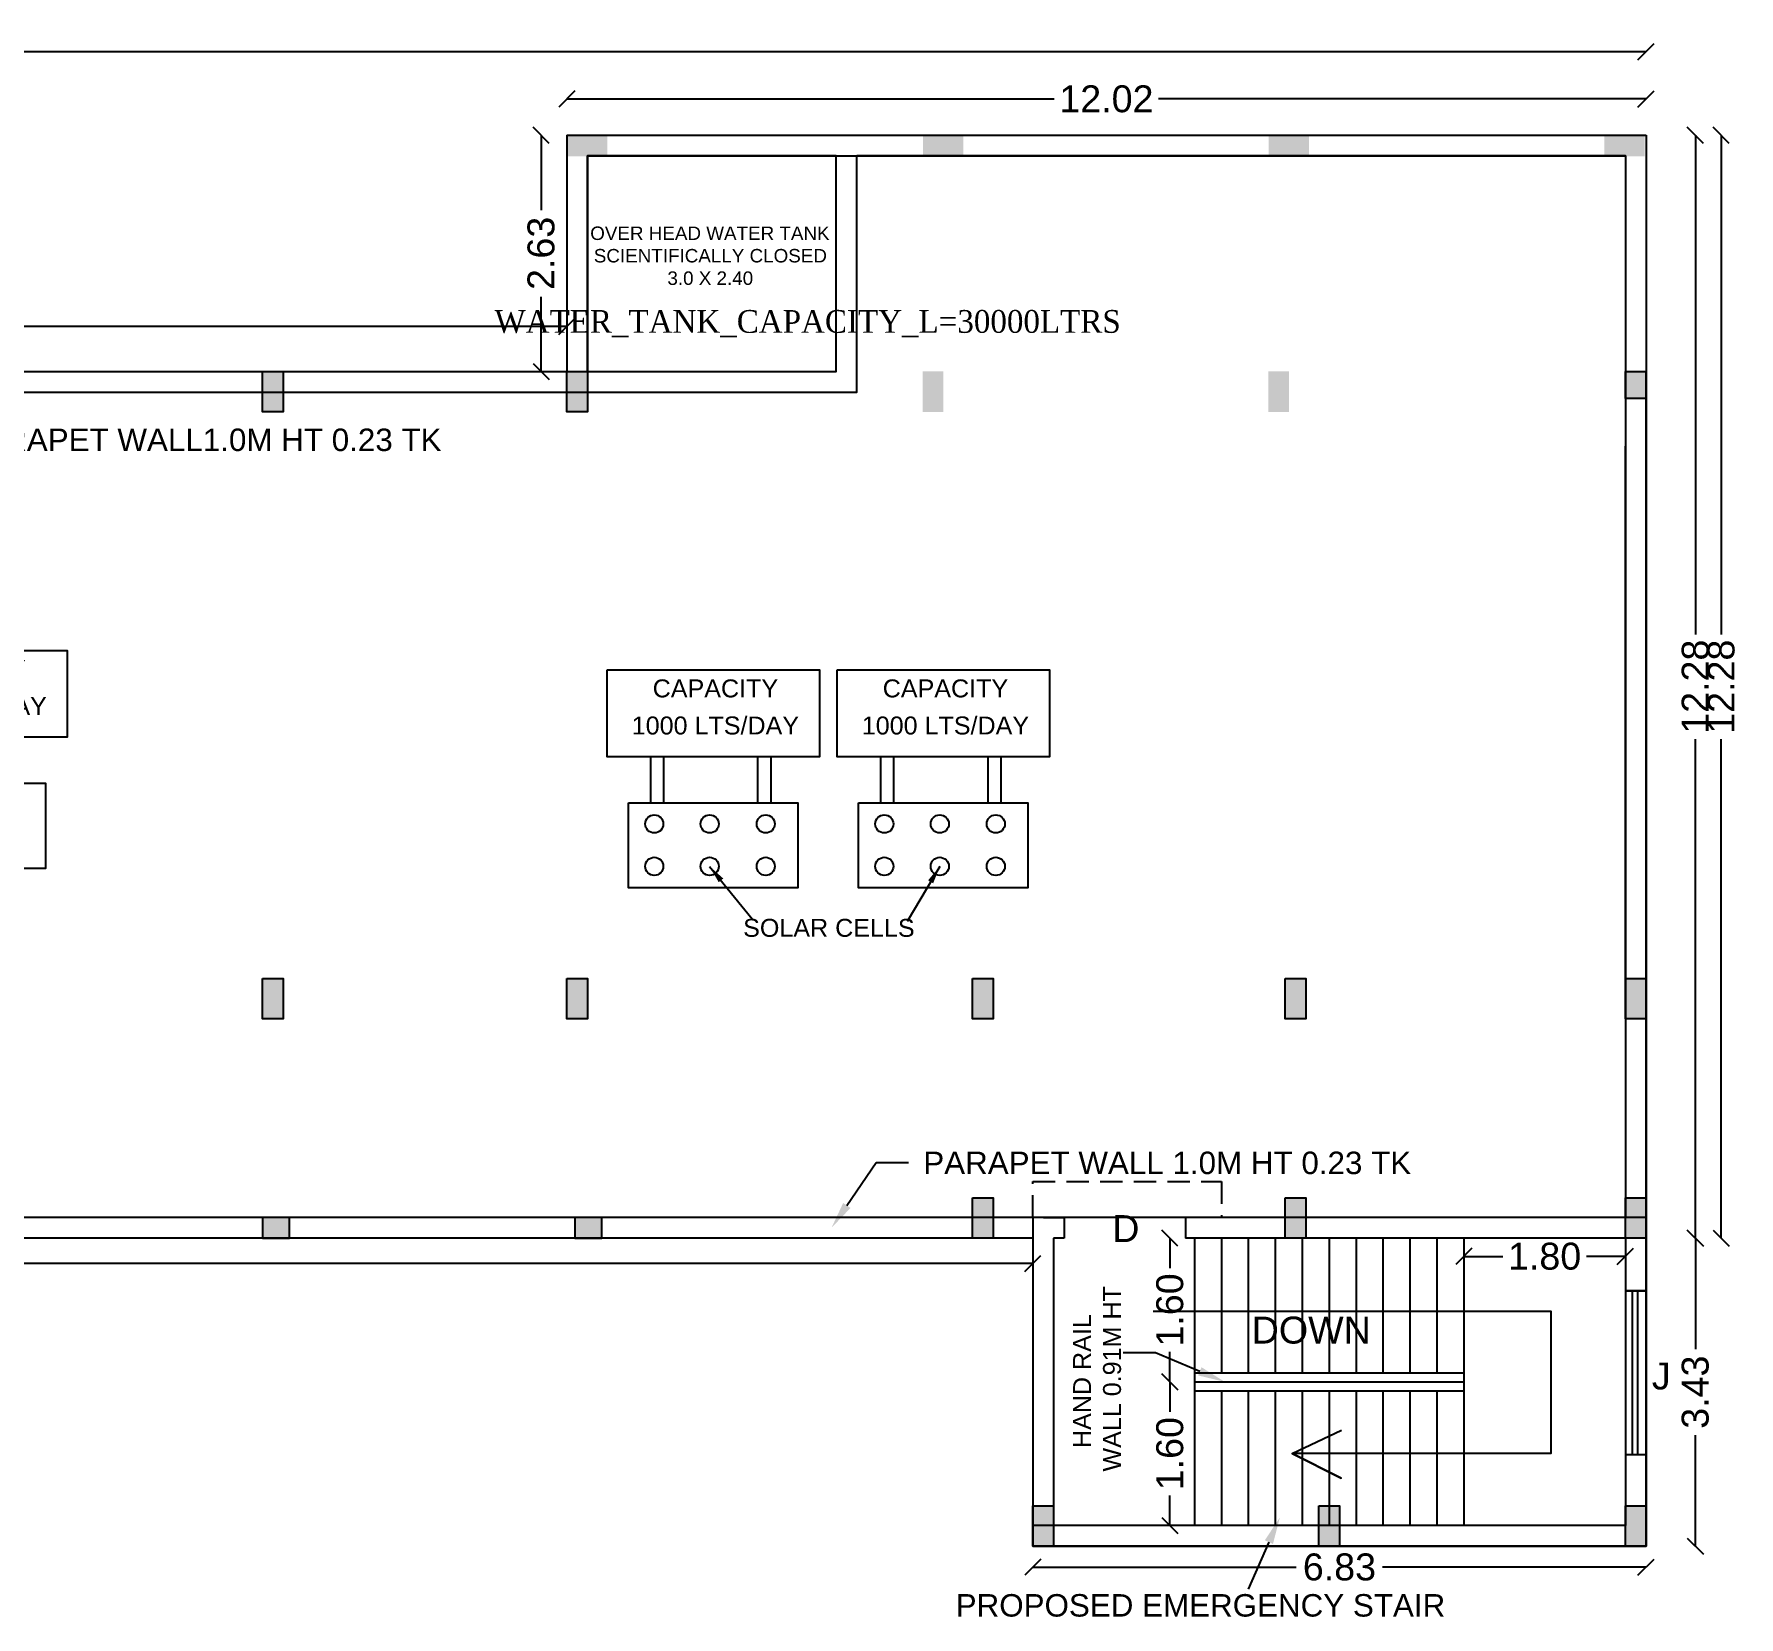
# Model space of a CAD drawing. Header units: metres. Extents: x 729 to 1050, y -308 to -82.
# Drawn here: x 765.3 to 784.29, y -101.71 to -84.09 of the extents above; entities that cross this region are included whole.
import ezdxf
from ezdxf import colors
from ezdxf.entities.mleader import LeaderData, LeaderLine
from ezdxf.enums import TextEntityAlignment as Align
from ezdxf.math import Vec2, Vec3

# ---------------------------------------------------------------- set-up
doc = ezdxf.new("R2010")
doc.units = ezdxf.units.M
doc.header["$MEASUREMENT"] = 0
doc.linetypes.add('DASHED', pattern=[0.75, 0.5, -0.25])
for name, color, linetype in [('BLK_1_FLR_3_ROOF_AREA', 54, 'Continuous'), ('BLK_1_STAIR_HEADROOM', 55, 'Continuous'), ('SOLAR_PANEL', 7, 'Continuous'), ('WATER_TANK_CALCULATION', 2, 'Continuous')]:
    doc.layers.add(name, color=color, linetype=linetype)
doc.styles.add('ED', font='romantic.ttf', dxfattribs={"width": 0.96})
doc.styles.get("Standard").update_dxf_attribs({"font": 'arial.ttf'})
doc.dimstyles.get("Standard").update_dxf_attribs({"dimtxt": 0.3, "dimasz": 0.18, "dimexe": 0.18, "dimexo": 0.0625, "dimgap": 0.09, "dimtad": 0, "dimtoh": 1, "dimzin": 0, "dimdsep": 46, "dimtxsty": 'Standard', "dimblk": 'OBLIQUE', "dimcen": 0.09, "dimse1": 1, "dimse2": 1, "dimclrd": 1, "dimclrt": 3, "dimadec": 0, "dimazin": 0, "dimtfac": 1, "dimtofl": 0, "dimtmove": 0, "dimatfit": 3, "dimfxl": 0, "dimtolj": 1, "dimtzin": 0, "dimarcsym": 0})

# ---------------------------------------------------------------- blocks, each defined once
blk = doc.blocks.new('_Oblique')
at = {"color": 0, "linetype": 'ByBlock', "lineweight": -2}
blk.add_line((-0.5, -0.5), (0.5, 0.5), dxfattribs=at)
blk = doc.blocks.new('*D230')
at = {"color": 1, "lineweight": -2}
for p, q in [((771.235, -84.813), (776.664, -84.813)), ((783.255, -84.813), (777.825, -84.813))]:
    blk.add_line(p, q, dxfattribs=at)
at = {"layer": 'Defpoints', "color": 0}
for p in [(783.255, -84.813), (771.235, -85.217), (783.255, -85.217)]:
    blk.add_point(p, dxfattribs=at)
at = {"color": 1, "lineweight": -2, "xscale": 0.18, "yscale": 0.18, "zscale": 0.18, "rotation": 180}
blk.add_blockref('_Oblique', (771.235, -84.813), dxfattribs=at)
at = {"color": 1, "lineweight": -2, "xscale": 0.18, "yscale": 0.18, "zscale": 0.18}
blk.add_blockref('_Oblique', (783.255, -84.813), dxfattribs=at)
at = {"color": 3, "insert": (777.245, -84.813), "char_height": 0.3, "attachment_point": 5}
blk.add_mtext('\\A1;12.02', dxfattribs=at)
blk = doc.blocks.new('*D231')
at = {"color": 1, "lineweight": -2}
for p, q in [((733.225, -84.287), (757.643, -84.287)), ((783.255, -84.287), (758.836, -84.287))]:
    blk.add_line(p, q, dxfattribs=at)
at = {"layer": 'Defpoints', "color": 0}
for p in [(783.255, -84.287), (783.255, -85.217), (733.225, -87.847)]:
    blk.add_point(p, dxfattribs=at)
at = {"color": 1, "lineweight": -2, "xscale": 0.18, "yscale": 0.18, "zscale": 0.18, "rotation": 180}
blk.add_blockref('_Oblique', (733.225, -84.287), dxfattribs=at)
at = {"color": 1, "lineweight": -2, "xscale": 0.18, "yscale": 0.18, "zscale": 0.18}
blk.add_blockref('_Oblique', (783.255, -84.287), dxfattribs=at)
at = {"color": 3, "insert": (758.24, -84.287), "char_height": 0.3, "attachment_point": 5}
blk.add_mtext('\\A1;50.03', dxfattribs=at)
blk = doc.blocks.new('*D232')
at = {"color": 1, "lineweight": -2}
for p, q in [((770.949, -85.217), (770.949, -86.05)), ((770.949, -87.847), (770.949, -87.015))]:
    blk.add_line(p, q, dxfattribs=at)
at = {"layer": 'Defpoints', "color": 0}
for p in [(771.235, -85.217), (770.949, -87.847), (771.235, -87.847)]:
    blk.add_point(p, dxfattribs=at)
at = {"color": 1, "lineweight": -2, "xscale": 0.18, "yscale": 0.18, "zscale": 0.18}
for p, rotation in [((770.949, -85.217), 90), ((770.949, -87.847), 270)]:
    blk.add_blockref('_Oblique', p, dxfattribs=dict(at, rotation=rotation))
at = {"color": 3, "insert": (770.949, -86.532), "char_height": 0.3, "attachment_point": 5, "rotation": 90}
blk.add_mtext('\\A1;2.63', dxfattribs=at)
blk = doc.blocks.new('*D225')
at = {"color": 1, "lineweight": -2}
for p, q in [((733.225, -87.347), (751.662, -87.347)), ((771.235, -87.347), (752.797, -87.347))]:
    blk.add_line(p, q, dxfattribs=at)
at = {"layer": 'Defpoints', "color": 0}
for p in [(771.235, -87.347), (733.225, -87.847), (771.235, -87.847)]:
    blk.add_point(p, dxfattribs=at)
at = {"color": 1, "lineweight": -2, "xscale": 0.18, "yscale": 0.18, "zscale": 0.18, "rotation": 180}
blk.add_blockref('_Oblique', (733.225, -87.347), dxfattribs=at)
at = {"color": 1, "lineweight": -2, "xscale": 0.18, "yscale": 0.18, "zscale": 0.18}
blk.add_blockref('_Oblique', (771.235, -87.347), dxfattribs=at)
at = {"color": 3, "insert": (752.23, -87.347), "char_height": 0.3, "attachment_point": 5}
blk.add_mtext('\\A1;38.01', dxfattribs=at)
blk = doc.blocks.new('*D234')
at = {"color": 1, "lineweight": -2}
for p, q in [((783.804, -85.217), (783.804, -90.775)), ((783.804, -97.497), (783.804, -91.94))]:
    blk.add_line(p, q, dxfattribs=at)
at = {"layer": 'Defpoints', "color": 0}
for p in [(783.255, -85.217), (783.255, -97.497), (783.804, -97.497)]:
    blk.add_point(p, dxfattribs=at)
at = {"color": 1, "lineweight": -2, "xscale": 0.18, "yscale": 0.18, "zscale": 0.18}
for p, rotation in [((783.804, -85.217), 90), ((783.804, -97.497), 270)]:
    blk.add_blockref('_Oblique', p, dxfattribs=dict(at, rotation=rotation))
at = {"color": 3, "insert": (783.804, -91.357), "char_height": 0.3, "attachment_point": 5, "rotation": 90}
blk.add_mtext('\\A1;12.28', dxfattribs=at)
blk = doc.blocks.new('*D235')
at = {"color": 1, "lineweight": -2}
for p, q in [((743.805, -97.779), (759.52, -97.779)), ((776.425, -97.779), (760.709, -97.779))]:
    blk.add_line(p, q, dxfattribs=at)
at = {"layer": 'Defpoints', "color": 0}
for p in [(743.805, -97.497), (776.425, -97.497), (776.425, -97.779)]:
    blk.add_point(p, dxfattribs=at)
at = {"color": 1, "lineweight": -2, "xscale": 0.18, "yscale": 0.18, "zscale": 0.18, "rotation": 180}
blk.add_blockref('_Oblique', (743.805, -97.779), dxfattribs=at)
at = {"color": 1, "lineweight": -2, "xscale": 0.18, "yscale": 0.18, "zscale": 0.18}
blk.add_blockref('_Oblique', (776.425, -97.779), dxfattribs=at)
at = {"color": 3, "insert": (760.115, -97.779), "char_height": 0.3, "attachment_point": 5}
blk.add_mtext('\\A1;32.62', dxfattribs=at)
blk = doc.blocks.new('*D236')
at = {"color": 1, "lineweight": -2}
for p, q in [((777.952, -97.497), (777.952, -97.832)), ((777.952, -99.097), (777.952, -98.762))]:
    blk.add_line(p, q, dxfattribs=at)
at = {"layer": 'Defpoints', "color": 0}
for p in [(778.225, -97.497), (777.952, -99.097), (778.225, -99.097)]:
    blk.add_point(p, dxfattribs=at)
at = {"color": 1, "lineweight": -2, "xscale": 0.18, "yscale": 0.18, "zscale": 0.18}
for p, rotation in [((777.952, -97.497), 90), ((777.952, -99.097), 270)]:
    blk.add_blockref('_Oblique', p, dxfattribs=dict(at, rotation=rotation))
at = {"color": 3, "insert": (777.952, -98.297), "char_height": 0.3, "attachment_point": 5, "rotation": 90}
blk.add_mtext('\\A1;1.60', dxfattribs=at)
blk = doc.blocks.new('*D226')
at = {"color": 1, "lineweight": -2}
for p, q in [((777.952, -99.097), (777.952, -99.432)), ((777.952, -100.697), (777.952, -100.362))]:
    blk.add_line(p, q, dxfattribs=at)
at = {"layer": 'Defpoints', "color": 0}
for p in [(778.225, -99.097), (777.952, -100.697), (778.312, -100.697)]:
    blk.add_point(p, dxfattribs=at)
at = {"color": 1, "lineweight": -2, "xscale": 0.18, "yscale": 0.18, "zscale": 0.18}
for p, rotation in [((777.952, -99.097), 90), ((777.952, -100.697), 270)]:
    blk.add_blockref('_Oblique', p, dxfattribs=dict(at, rotation=rotation))
at = {"color": 3, "insert": (777.952, -99.897), "char_height": 0.3, "attachment_point": 5, "rotation": 90}
blk.add_mtext('\\A1;1.60', dxfattribs=at)
blk = doc.blocks.new('*D237')
at = {"color": 1, "lineweight": -2}
for p, q in [((781.225, -97.7), (781.66, -97.7)), ((783.025, -97.7), (782.59, -97.7))]:
    blk.add_line(p, q, dxfattribs=at)
at = {"layer": 'Defpoints', "color": 0}
for p in [(783.025, -97.7), (781.225, -98.997), (783.025, -98.997)]:
    blk.add_point(p, dxfattribs=at)
at = {"color": 1, "lineweight": -2, "xscale": 0.18, "yscale": 0.18, "zscale": 0.18, "rotation": 180}
blk.add_blockref('_Oblique', (781.225, -97.7), dxfattribs=at)
at = {"color": 1, "lineweight": -2, "xscale": 0.18, "yscale": 0.18, "zscale": 0.18}
blk.add_blockref('_Oblique', (783.025, -97.7), dxfattribs=at)
at = {"color": 3, "insert": (782.125, -97.7), "char_height": 0.3, "attachment_point": 5}
blk.add_mtext('\\A1;1.80', dxfattribs=at)
blk = doc.blocks.new('*D238')
at = {"color": 1, "lineweight": -2}
for p, q in [((783.804, -97.497), (783.804, -98.733)), ((783.804, -100.927), (783.804, -99.692))]:
    blk.add_line(p, q, dxfattribs=at)
at = {"layer": 'Defpoints', "color": 0}
for p in [(783.255, -97.497), (783.255, -100.927), (783.804, -100.927)]:
    blk.add_point(p, dxfattribs=at)
at = {"color": 1, "lineweight": -2, "xscale": 0.18, "yscale": 0.18, "zscale": 0.18}
for p, rotation in [((783.804, -97.497), 90), ((783.804, -100.927), 270)]:
    blk.add_blockref('_Oblique', p, dxfattribs=dict(at, rotation=rotation))
at = {"color": 3, "insert": (783.804, -99.212), "char_height": 0.3, "attachment_point": 5, "rotation": 90}
blk.add_mtext('\\A1;3.43', dxfattribs=at)
blk = doc.blocks.new('*D239')
at = {"color": 1, "lineweight": -2}
for p, q in [((776.425, -101.16), (779.359, -101.16)), ((783.255, -101.16), (780.32, -101.16))]:
    blk.add_line(p, q, dxfattribs=at)
at = {"layer": 'Defpoints', "color": 0}
for p in [(776.425, -100.927), (783.255, -100.927), (776.425, -101.16)]:
    blk.add_point(p, dxfattribs=at)
at = {"color": 1, "lineweight": -2, "xscale": 0.18, "yscale": 0.18, "zscale": 0.18, "rotation": 180}
blk.add_blockref('_Oblique', (776.425, -101.16), dxfattribs=at)
at = {"color": 1, "lineweight": -2, "xscale": 0.18, "yscale": 0.18, "zscale": 0.18}
blk.add_blockref('_Oblique', (783.255, -101.16), dxfattribs=at)
at = {"color": 3, "insert": (779.84, -101.16), "char_height": 0.3, "attachment_point": 5}
blk.add_mtext('\\A1;6.83', dxfattribs=at)
blk = doc.blocks.new('*D227')
at = {"color": 1, "lineweight": -2}
for p, q in [((784.092, -85.217), (784.092, -90.775)), ((784.092, -97.497), (784.092, -91.94))]:
    blk.add_line(p, q, dxfattribs=at)
at = {"layer": 'Defpoints', "color": 0}
for p in [(783.255, -85.217), (783.255, -97.497), (784.092, -97.497)]:
    blk.add_point(p, dxfattribs=at)
at = {"color": 1, "lineweight": -2, "xscale": 0.18, "yscale": 0.18, "zscale": 0.18}
for p, rotation in [((784.092, -85.217), 90), ((784.092, -97.497), 270)]:
    blk.add_blockref('_Oblique', p, dxfattribs=dict(at, rotation=rotation))
at = {"color": 3, "insert": (784.092, -91.357), "char_height": 0.3, "attachment_point": 5, "rotation": 90}
blk.add_mtext('\\A1;12.28', dxfattribs=at)
blk = doc.blocks.new('st SOLAR')
at = {"lineweight": 25}
for p, q in [((-28228.36, 5333.84), (-28228.36, 5338.96)), ((-28226.9, 5333.84), (-28226.9, 5338.96)), ((-28216.41, 5333.84), (-28216.41, 5338.96)), ((-28214.95, 5333.84), (-28214.95, 5338.96)), ((-28202.73, 5333.84), (-28202.73, 5338.96)), ((-28201.28, 5333.84), (-28201.28, 5338.96)), ((-28190.78, 5333.84), (-28190.78, 5338.96)), ((-28189.33, 5333.84), (-28189.33, 5338.96))]:
    blk.add_line(p, q, dxfattribs=at)
for points in [[(-28233.22, 5348.63), (-28209.57, 5348.63), (-28209.57, 5338.96), (-28233.22, 5338.96)], [(-28207.6, 5348.63), (-28183.95, 5348.63), (-28183.95, 5338.96), (-28207.6, 5338.96)], [(-28230.82, 5333.84), (-28211.97, 5333.84), (-28211.97, 5324.36), (-28230.82, 5324.36)], [(-28205.2, 5333.84), (-28186.35, 5333.84), (-28186.35, 5324.36), (-28205.2, 5324.36)]]:
    blk.add_lwpolyline(points, close=True, dxfattribs=at)
for centre in [(-28227.96, 5331.49), (-28221.79, 5331.49), (-28215.54, 5331.49), (-28202.34, 5331.49), (-28196.16, 5331.49), (-28189.92, 5331.49), (-28227.96, 5326.76), (-28221.79, 5326.76), (-28215.54, 5326.76), (-28202.34, 5326.76), (-28196.16, 5326.76), (-28189.92, 5326.76)]:
    blk.add_circle(centre, 1.01, dxfattribs=at)
for s, p in [('CAPACITY', (-28221.15, 5345.58)), ('CAPACITY', (-28195.53, 5345.58)), ('1000 LTS/DAY', (-28221.15, 5341.45)), ('1000 LTS/DAY', (-28195.53, 5341.45)), ('SOLAR CELLS', (-28208.51, 5318.92))]:
    blk.add_text(s, height=2, dxfattribs=at).set_placement(p, align=Align.CENTER)
for points in [[(-28221.79, 5326.76), (-28217.05, 5320.92)], [(-28196.16, 5326.76), (-28199.8, 5320.63)]]:
    blk.add_leader(points, dimstyle='Standard', override={"dimtxt": 2, "dimasz": 2, "dimexe": 2, "dimexo": 7.5, "dimgap": 1, "dimlfac": 0.1, "dimpost": 'M\\X', "dimfxl": 0.3, "dimfxlon": 1}, dxfattribs=at)

msp = doc.modelspace()

# ---------------------------------------------------------------- hatches: boundary and pattern name
h = msp.add_hatch(color=2)
h.dxf.hatch_style = 1
h.paths.add_polyline_path([(771.687, -85.45), (771.687, -85.22), (771.237, -85.22), (771.237, -85.45)])
h = msp.add_hatch(color=2)
h.dxf.hatch_style = 1
h.paths.add_polyline_path([(775.652, -85.45), (775.652, -85.22), (775.202, -85.22), (775.202, -85.45)])
h = msp.add_hatch(color=2)
h.dxf.hatch_style = 1
h.paths.add_polyline_path([(779.502, -85.45), (779.502, -85.22), (779.052, -85.22), (779.052, -85.45)])
h = msp.add_hatch(color=2)
h.dxf.hatch_style = 1
h.paths.add_polyline_path([(783.239, -85.45), (783.239, -85.22), (782.789, -85.22), (782.789, -85.45)])
h = msp.add_hatch(color=2)
h.dxf.hatch_style = 1
h.paths.add_polyline_path([(768.075, -87.847), (767.845, -87.847), (767.845, -88.297), (768.075, -88.297)])
h = msp.add_hatch(color=2)
h.dxf.hatch_style = 1
h.paths.add_polyline_path([(771.465, -87.847), (771.235, -87.847), (771.235, -88.297), (771.465, -88.297)])
h = msp.add_hatch(color=2)
h.dxf.hatch_style = 1
h.paths.add_polyline_path([(775.43, -87.847), (775.2, -87.847), (775.2, -88.297), (775.43, -88.297)])
h = msp.add_hatch(color=2)
h.dxf.hatch_style = 1
h.paths.add_polyline_path([(779.28, -87.847), (779.05, -87.847), (779.05, -88.297), (779.28, -88.297)])
h = msp.add_hatch(color=2)
h.dxf.hatch_style = 1
h.paths.add_polyline_path([(783.255, -87.847), (783.025, -87.847), (783.025, -88.147), (783.255, -88.147)])
h = msp.add_hatch(color=2)
h.dxf.hatch_style = 1
h.paths.add_polyline_path([(768.075, -94.607), (767.845, -94.607), (767.845, -95.057), (768.075, -95.057)])
h = msp.add_hatch(color=2)
h.dxf.hatch_style = 1
h.paths.add_polyline_path([(771.465, -94.607), (771.235, -94.607), (771.235, -95.057), (771.465, -95.057)])
h = msp.add_hatch(color=2)
h.dxf.hatch_style = 1
h.paths.add_polyline_path([(775.985, -94.607), (775.755, -94.607), (775.755, -95.057), (775.985, -95.057)])
h = msp.add_hatch(color=2)
h.dxf.hatch_style = 1
h.paths.add_polyline_path([(779.465, -94.607), (779.235, -94.607), (779.235, -95.057), (779.465, -95.057)])
h = msp.add_hatch(color=2)
h.dxf.hatch_style = 1
h.paths.add_polyline_path([(783.255, -94.607), (783.025, -94.607), (783.025, -95.057), (783.255, -95.057)])
h = msp.add_hatch(color=2)
h.dxf.hatch_style = 1
h.paths.add_polyline_path([(775.985, -97.047), (775.755, -97.047), (775.755, -97.497), (775.985, -97.497)])
h = msp.add_hatch(color=2)
h.dxf.hatch_style = 1
h.paths.add_polyline_path([(779.465, -97.047), (779.235, -97.047), (779.235, -97.497), (779.465, -97.497)])
h = msp.add_hatch(color=2)
h.dxf.hatch_style = 1
h.paths.add_polyline_path([(783.255, -97.047), (783.025, -97.047), (783.025, -97.497), (783.255, -97.497)])
h = msp.add_hatch(color=2)
h.dxf.hatch_style = 1
h.paths.add_polyline_path([(768.145, -97.497), (768.145, -97.267), (767.845, -97.267), (767.845, -97.497)])
h = msp.add_hatch(color=2)
h.dxf.hatch_style = 1
h.paths.add_polyline_path([(771.625, -97.497), (771.625, -97.267), (771.325, -97.267), (771.325, -97.497)])
h = msp.add_hatch(color=2)
h.dxf.hatch_style = 1
h.paths.add_polyline_path([(776.655, -100.477), (776.425, -100.477), (776.425, -100.927), (776.655, -100.927)])
h = msp.add_hatch(color=2)
h.dxf.hatch_style = 1
h.paths.add_polyline_path([(779.84, -100.477), (779.61, -100.477), (779.61, -100.927), (779.84, -100.927)])
h = msp.add_hatch(color=2)
h.dxf.hatch_style = 1
h.paths.add_polyline_path([(783.255, -100.477), (783.025, -100.477), (783.025, -100.927), (783.255, -100.927)])

# ---------------------------------------------------------------- linework, layer by layer
for p, q in [((771.235, -85.217), (783.255, -85.217)), ((771.235, -85.217), (771.235, -87.847)), ((783.255, -85.217), (783.255, -97.497)), ((771.465, -85.447), (779.795, -85.447)), ((771.465, -87.847), (771.465, -85.447)), ((774.235, -87.847), (774.235, -85.447)), ((783.025, -85.447), (774.465, -85.447)), ((774.465, -88.077), (774.465, -85.447)), ((780.025, -85.447), (783.025, -85.447)), ((783.025, -85.447), (783.025, -86.737)), ((783.025, -85.447), (783.025, -88.147)), ((771.465, -86.847), (771.465, -87.847)), ((771.465, -87.847), (771.465, -86.847)), ((733.455, -87.847), (771.235, -87.847)), ((771.465, -87.847), (774.235, -87.847)), ((783.255, -97.497), (783.255, -87.847)), ((733.455, -88.077), (771.465, -88.077)), ((771.465, -88.077), (774.465, -88.077)), ((783.025, -94.757), (783.025, -88.677)), ((783.025, -93.627), (783.025, -94.827)), ((783.025, -95.057), (783.025, -97.267)), ((776.545, -97.267), (743.575, -97.267)), ((776.545, -97.267), (776.775, -97.267)), ((776.775, -97.267), (776.775, -97.497)), ((783.025, -97.267), (778.125, -97.267)), ((778.125, -97.267), (778.125, -97.497)), ((776.425, -97.497), (743.575, -97.497)), ((776.425, -97.497), (776.425, -100.927)), ((776.655, -97.497), (776.655, -100.927)), ((776.775, -97.497), (776.655, -97.497)), ((783.255, -97.497), (778.125, -97.497)), ((778.225, -97.497), (778.225, -100.697)), ((778.525, -97.497), (778.525, -98.997)), ((778.825, -97.497), (778.825, -98.997)), ((779.125, -97.497), (779.125, -98.997)), ((779.425, -97.497), (779.425, -98.997)), ((779.725, -97.497), (779.725, -98.997)), ((780.025, -97.497), (780.025, -98.997)), ((780.325, -97.497), (780.325, -98.997)), ((780.625, -97.497), (780.625, -98.997)), ((780.925, -97.497), (780.925, -98.997)), ((781.225, -97.497), (781.225, -100.697)), ((783.025, -97.497), (783.025, -100.697)), ((783.255, -97.497), (783.255, -100.927)), ((783.255, -98.084), (783.025, -98.084)), ((783.025, -98.084), (783.255, -98.084)), ((783.099, -98.084), (783.099, -99.909)), ((783.159, -98.084), (783.159, -99.909)), ((778.225, -98.997), (781.225, -98.997)), ((778.225, -99.097), (781.225, -99.097)), ((778.225, -99.197), (781.225, -99.197)), ((778.525, -99.197), (778.525, -100.697)), ((778.825, -99.197), (778.825, -100.697)), ((779.125, -99.197), (779.125, -100.697)), ((779.425, -99.197), (779.425, -100.697)), ((779.725, -99.197), (779.725, -100.697)), ((780.025, -99.197), (780.025, -100.697)), ((780.325, -99.197), (780.325, -100.697)), ((780.625, -99.197), (780.625, -100.697)), ((780.925, -99.197), (780.925, -100.697)), ((783.255, -99.909), (783.025, -99.909)), ((783.025, -100.697), (776.425, -100.697)), ((783.255, -100.927), (776.425, -100.927))]:
    msp.add_line(p, q)
at = {"linetype": 'DASHED', "ltscale": 0.5}
for p, q in [((776.425, -97.267), (776.425, -96.867)), ((776.425, -96.867), (778.525, -96.867)), ((778.525, -96.867), (778.525, -97.267))]:
    msp.add_line(p, q, dxfattribs=at)
at = {"color": 2}
for points in [[(767.845, -87.847), (768.075, -87.847), (768.075, -88.297), (767.845, -88.297)], [(771.235, -87.847), (771.465, -87.847), (771.465, -88.297), (771.235, -88.297)], [(783.025, -87.847), (783.255, -87.847), (783.255, -88.147), (783.025, -88.147)], [(767.845, -94.607), (768.075, -94.607), (768.075, -95.057), (767.845, -95.057)], [(771.235, -94.607), (771.465, -94.607), (771.465, -95.057), (771.235, -95.057)], [(775.755, -94.607), (775.985, -94.607), (775.985, -95.057), (775.755, -95.057)], [(779.235, -94.607), (779.465, -94.607), (779.465, -95.057), (779.235, -95.057)], [(783.025, -94.607), (783.255, -94.607), (783.255, -95.057), (783.025, -95.057)], [(775.755, -97.047), (775.985, -97.047), (775.985, -97.497), (775.755, -97.497)], [(779.235, -97.047), (779.465, -97.047), (779.465, -97.497), (779.235, -97.497)], [(783.025, -97.047), (783.255, -97.047), (783.255, -97.497), (783.025, -97.497)], [(767.845, -97.267), (767.845, -97.497), (768.145, -97.497), (768.145, -97.267)], [(771.325, -97.267), (771.325, -97.497), (771.625, -97.497), (771.625, -97.267)], [(776.425, -100.477), (776.655, -100.477), (776.655, -100.927), (776.425, -100.927)], [(779.61, -100.477), (779.84, -100.477), (779.84, -100.927), (779.61, -100.927)], [(783.025, -100.477), (783.255, -100.477), (783.255, -100.927), (783.025, -100.927)]]:
    msp.add_lwpolyline(points, close=True, dxfattribs=at)
msp.add_lwpolyline([(777.764, -98.312), (782.195, -98.312), (782.195, -99.894), (779.313, -99.894), (779.86, -100.171), (779.313, -99.894), (779.862, -99.634)])
at = {"linetype": 'ByBlock', "lineweight": -2}
msp.add_lwpolyline([(779.055, -100.882), (778.824, -101.405)], dxfattribs=at)
msp.add_solid([(779.009, -100.862), (779.176, -100.608), (779.1, -100.902)])
at = {"layer": 'BLK_1_FLR_3_ROOF_AREA', "color": 54}
msp.add_lwpolyline([(733.455, -97.267), (733.455, -88.077), (774.465, -88.077), (774.465, -85.447), (783.025, -85.447), (783.025, -97.267), (743.575, -97.267), (743.575, -101.547), (740.375, -101.547), (740.375, -97.267)], close=True, dxfattribs=at)
at = {"layer": 'BLK_1_STAIR_HEADROOM', "color": 1}
msp.add_lwpolyline([(783.255, -97.267), (776.425, -97.267), (776.425, -100.927), (783.255, -100.927)], close=True, dxfattribs=at)
at = {"layer": 'SOLAR_PANEL', "color": 3}
msp.add_lwpolyline([(733.455, -97.267), (733.455, -88.077), (774.465, -88.077), (774.465, -85.447), (783.025, -85.447), (783.025, -97.267), (743.575, -97.267), (743.575, -101.547), (740.375, -101.547), (740.375, -97.267)], close=True, dxfattribs=at)
at = {"layer": 'WATER_TANK_CALCULATION', "color": 2, "linetype": 'ByBlock'}
msp.add_lwpolyline([(771.465, -87.847), (774.235, -87.847), (774.235, -85.447), (771.465, -85.447)], close=True, dxfattribs=at)

# ---------------------------------------------------------------- block references
at = {"lineweight": 25, "xscale": 0.1, "yscale": 0.1, "zscale": 0.1}
for p in [(3584.065, -625.816), (3595.005, -626.034)]:
    msp.add_blockref('st SOLAR', p, dxfattribs=at)

# ---------------------------------------------------------------- texts
at = {"attachment_point": 1}
for s, width, insert, char_height in [('{\\W8.69726;   }OVER HEAD WATER TANK \\P{\\W8.92485;   }SCIENTIFICALLY CLOSED\\P{\\W8.17126;     }3.0 X 2.40', 5.69381, (769.977, -86.233), 0.15), ('{\\W1.978446; }PARAPET WALL1.0M HT 0.23 TK ', 5.69381, (764.311, -88.483), 0.25), ('{\\W1.478446; }PARAPET WALL 1.0M HT 0.23 TK ', 5.69381, (775.062, -96.534), 0.25), ('D', 1.60592, (777.31, -97.241), 0.3), ('DOWN', 1.60592, (778.863, -98.371), 0.3), ('J', 1.60592, (783.32, -98.882), 0.3), ('{\\W1.401996; }PROPOSED EMERGENCY STAIR', 5.69381, (775.43, -101.461), 0.25)]:
    msp.add_mtext_dynamic_manual_height_columns(s, width=width, gutter_width=1, heights=[0], dxfattribs=dict(at, insert=insert, char_height=char_height))
at = {"insert": (777.41, -101.952), "char_height": 0.2, "attachment_point": 7, "rotation": 90}
msp.add_mtext_dynamic_manual_height_columns('{\\W9.0942;   }HAND RAIL\\P{\\W7.63638;   } WALL 0.91M HT ', width=5.69381, gutter_width=1, heights=[0], dxfattribs=at)
at = {"layer": 'WATER_TANK_CALCULATION', "color": 2, "linetype": 'ByBlock', "insert": (770.43, -87.163), "char_height": 0.25379, "attachment_point": 1, "style": 'ED'}
msp.add_mtext_dynamic_manual_height_columns('WATER_TANK_CAPACITY_L=30000LTRS', width=6.8667, gutter_width=1.269, heights=[0], dxfattribs=at)

# ---------------------------------------------------------------- dimensions: what is measured, and where the dimension line sits
for base, p1, p2, picture, middle in [((783.255, -84.287), (733.225, -87.847), (783.255, -85.217), '*D231', (758.24, -84.287)), ((771.235, -87.347), (733.225, -87.847), (771.235, -87.847), '*D225', (752.23, -87.347)), ((776.425, -97.779), (743.805, -97.497), (776.425, -97.497), '*D235', (760.115, -97.779)), ((783.025, -97.7), (781.225, -98.997), (783.025, -98.997), '*D237', (782.125, -97.7)), ((776.425, -101.16), (783.255, -100.927), (776.425, -100.927), '*D239', (779.84, -101.16))]:
    dim = msp.add_linear_dim(base=base, p1=p1, p2=p2, dimstyle='Standard')
    dim.commit()
    dim.dimension.update_dxf_attribs({"geometry": picture, "text_midpoint": middle})
dim = msp.add_linear_dim(base=(783.255, -84.813), p1=(771.235, -85.217), p2=(783.255, -85.217), dimstyle='Standard')
dim.commit()
dim.dimension.update_dxf_attribs({"geometry": '*D230', "text_midpoint": (777.245, -84.813), "dimtype": 160})
for base, p1, p2, picture, middle in [((770.949, -87.847), (771.235, -85.217), (771.235, -87.847), '*D232', (770.949, -86.532)), ((783.804, -97.497), (783.255, -85.217), (783.255, -97.497), '*D234', (783.804, -91.357)), ((777.952, -99.097), (778.225, -97.497), (778.225, -99.097), '*D236', (777.952, -98.297)), ((783.804, -100.927), (783.255, -97.497), (783.255, -100.927), '*D238', (783.804, -99.212)), ((777.952, -100.697), (778.225, -99.097), (778.312, -100.697), '*D226', (777.952, -99.897))]:
    dim = msp.add_linear_dim(base=base, p1=p1, p2=p2, angle=90, dimstyle='Standard')
    dim.commit()
    dim.dimension.update_dxf_attribs({"geometry": picture, "text_midpoint": middle})
dim = msp.add_linear_dim(base=(784.092, -97.497), p1=(783.255, -85.217), p2=(783.255, -97.497), angle=90, dimstyle='Standard')
dim.commit()
dim.dimension.update_dxf_attribs({"geometry": '*D227', "text_midpoint": (784.092, -91.357), "dimtype": 160})

# ---------------------------------------------------------------- leaders
ml = msp.add_multileader_mtext('Standard')
ml.set_content('', color=256)
ml.set_leader_properties()
ml.build(insert=Vec2(0, 0))
ml.multileader.update_dxf_attribs({"dogleg_length": 0.36, "arrow_head_size": 0.3})
ctx = ml.context
ctx.base_point, ctx.char_height, ctx.arrow_head_size, ctx.landing_gap_size, ctx.plane_origin = Vec3(775.042, -96.654), 0.18, 0.3, 0.09, Vec3(774.184, -97.381)
notes = []
notes.append((ctx, [(0, (1, 1, 0), (774.682, -96.654), (1, 0), 0.36, [(0, [(774.184, -97.381)], 0, [])])]))
ctx.mtext.insert, ctx.mtext.flow_direction = Vec3(775.132, -96.564), 5
ml = msp.add_multileader_mtext('Standard')
ml.set_content('', color=256)
ml.set_leader_properties()
ml.build(insert=Vec2(0, 0))
ml.multileader.update_dxf_attribs({"dogleg_length": 0.36, "arrow_head_size": 0.3})
ctx = ml.context
ctx.base_point, ctx.char_height, ctx.arrow_head_size, ctx.landing_gap_size, ctx.plane_origin = Vec3(777.252, -98.773), 0.18, 0.3, 0.09, Vec3(778.225, -99.129)
ctx.text_align_type = 2
notes.append((ctx, [(0, (1, 1, 0), (777.792, -98.773), (-1, 0), 0.36, [(0, [(778.562, -99.097)], 0, [])])]))
ctx.mtext.insert, ctx.mtext.alignment, ctx.mtext.flow_direction = Vec3(777.342, -98.683), 3, 5
for ctx, leaders in notes:
    for number, flags, end, landing, length, lines in leaders:
        leader = LeaderData()
        leader.index, (leader.has_last_leader_line, leader.has_dogleg_vector, leader.attachment_direction) = number, flags
        leader.last_leader_point, leader.dogleg_vector, leader.dogleg_length = Vec3(end), Vec3(landing), length
        for number, points, colour, breaks in lines:
            line = LeaderLine()
            line.index, line.vertices, line.color, line.breaks = number, Vec3.list(points), colors.encode_raw_color(colour), breaks
            leader.lines.append(line)
        ctx.leaders.append(leader)

doc.saveas('drawing.dxf')
